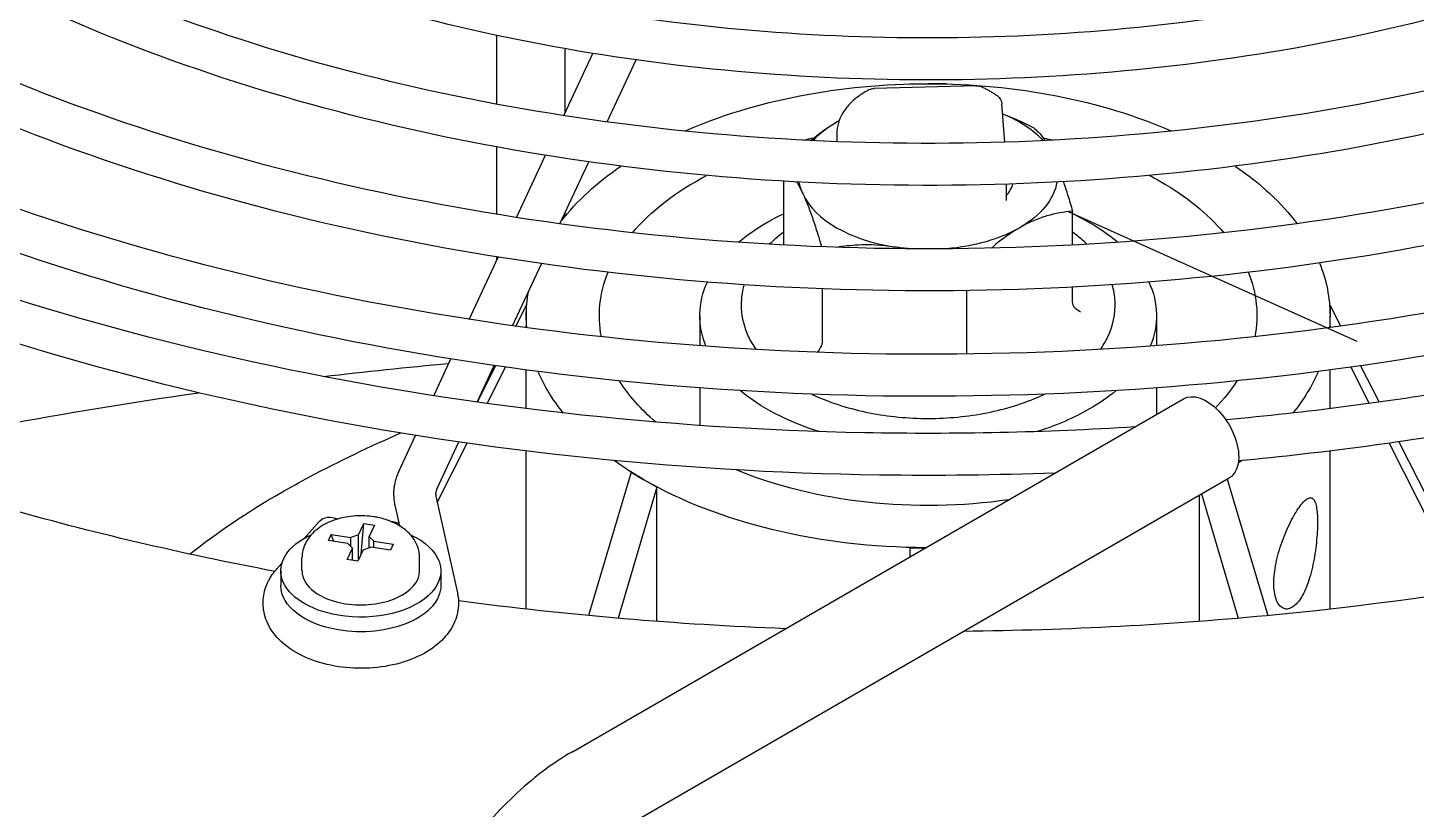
# Model space of a CAD drawing. Extents: x 0 to 216, y -5 to 280.
# Drawn here: x 178.453 to 181.086, y 181.492 to 182.974 of the extents above; entities that cross this region are included whole.
import ezdxf

# ---------------------------------------------------------------- set-up
doc = ezdxf.new("R2010")
doc.units = 0
doc.header["$LTSCALE"] = 10
doc.header["$MEASUREMENT"] = 0
doc.layers.add('CADdetails-9-EXTRAFINE', color=9, linetype='CONTINUOUS')

msp = doc.modelspace()

# ---------------------------------------------------------------- linework, layer by layer
at = {"layer": 'CADdetails-9-EXTRAFINE', "linetype": 'Continuous', "extrusion": (0.707107, 0.408248, -0.57735)}
for p, q in [((179.3428, 182.8289), (179.3428, 182.9593)), ((179.4696, 182.8073), (179.5244, 182.9253)), ((179.4716, 182.9342), (179.4716, 182.8116)), ((179.5519, 182.7953), (179.6065, 182.913)), ((180.2512, 182.8641), (180.0579, 182.859)), ((180.1258, 182.8673), (180.1258, 182.8678)), ((180.1258, 182.8678), (180.1604, 182.8678)), ((180.195, 182.8678), (180.1604, 182.8678)), ((180.195, 182.8673), (180.195, 182.8678)), ((180.306, 182.7569), (180.3002, 182.8294)), ((180.3017, 182.8109), (180.3096, 182.8077)), ((179.9872, 182.7728), (179.9872, 182.7579)), ((179.3428, 182.62), (179.3428, 182.7479)), ((179.38, 182.6141), (179.4348, 182.7321)), ((179.4622, 182.6021), (179.5168, 182.7197)), ((179.8866, 182.5618), (179.8866, 182.683)), ((180.3085, 182.6773), (180.3085, 182.6466)), ((180.4261, 182.6252), (180.9731, 182.3797)), ((180.4342, 182.5618), (180.4342, 182.6259)), ((179.4716, 182.6223), (179.4716, 182.6161)), ((179.2903, 182.4209), (179.3451, 182.5389)), ((179.3428, 182.5339), (179.3428, 182.5393)), ((179.3725, 182.4088), (179.4272, 182.5265)), ((179.96, 182.3803), (179.96, 182.4788)), ((180.2338, 182.3551), (180.2338, 182.4755)), ((180.4342, 182.4537), (180.4342, 182.4821)), ((179.3983, 182.4478), (179.3783, 182.408)), ((179.3983, 182.4478), (179.3983, 182.4278)), ((180.9225, 182.4478), (180.9426, 182.408)), ((180.9225, 182.4478), (180.9225, 182.4278)), ((179.3983, 182.4278), (179.3983, 182.4078)), ((179.7274, 182.4278), (179.7274, 182.3708)), ((180.5934, 182.4278), (180.5934, 182.3708)), ((180.9225, 182.4078), (180.9225, 182.4278)), ((179.3972, 182.4054), (179.3983, 182.4078)), ((179.3983, 182.4053), (179.3983, 182.4078)), ((180.9225, 182.4078), (180.9237, 182.4054)), ((180.9225, 182.4053), (180.9225, 182.4078)), ((179.2231, 182.276), (179.2554, 182.3458)), ((179.3053, 182.2639), (179.3375, 182.3333)), ((179.3403, 182.3329), (179.3054, 182.2639)), ((180.9805, 182.3329), (181.0154, 182.2639)), ((179.3243, 182.2613), (179.3592, 182.3302)), ((179.3983, 182.2516), (179.3983, 182.3249)), ((180.9225, 182.2516), (180.9225, 182.3249)), ((180.9617, 182.3302), (180.9965, 182.2613)), ((179.7274, 182.2909), (179.7274, 182.2197)), ((180.5934, 182.2909), (180.5934, 182.2405)), ((179.4857, 181.601), (180.6448, 182.2702)), ((179.1564, 182.1324), (179.1882, 182.2009)), ((179.2287, 182.0988), (179.2703, 182.1884)), ((179.2296, 182.0738), (179.2863, 182.1861)), ((181.0345, 182.1861), (181.1766, 181.9049)), ((181.0533, 182.1888), (181.1954, 181.9078)), ((179.3983, 181.8713), (179.3983, 182.1713)), ((180.9225, 181.8713), (180.9225, 182.1713)), ((179.5971, 182.1308), (179.5166, 181.8591)), ((179.5971, 182.1308), (179.6216, 182.1167)), ((179.5723, 181.451), (180.7314, 182.1202)), ((179.646, 182.1025), (179.5724, 181.854)), ((179.646, 182.1025), (179.6216, 182.1167)), ((179.646, 181.8481), (179.646, 182.1025)), ((180.7276, 182.118), (180.8043, 181.8591)), ((179.2269, 182.0856), (179.2678, 181.9023)), ((180.6748, 181.8481), (180.6748, 182.0875)), ((180.6786, 182.0897), (180.7484, 181.854)), ((179.1492, 182.0683), (179.1578, 182.0296)), ((178.9769, 182.0055), (179.0061, 182.0382)), ((179.0804, 182.0122), (179.0903, 182.0336)), ((179.085, 181.9757), (179.0903, 182.0336)), ((179.0903, 182.0336), (179.1104, 182.0305)), ((179.1104, 182.0305), (179.1005, 182.0091)), ((179.023, 182.0014), (179.0284, 182.013)), ((179.0601, 181.9956), (179.023, 182.0014)), ((179.0284, 182.013), (179.0654, 182.0072)), ((179.0337, 181.9997), (179.0284, 182.013)), ((179.0601, 181.9956), (179.0687, 181.987)), ((179.0804, 182.0122), (179.0654, 182.0072)), ((179.0654, 181.9903), (179.0654, 182.0072)), ((179.0804, 181.9659), (179.0804, 182.0122)), ((179.1091, 182.0005), (179.1005, 182.0091)), ((179.1005, 181.9878), (179.1005, 182.0091)), ((179.1091, 182.0005), (179.1462, 181.9948)), ((179.1091, 181.9881), (179.1091, 182.0005)), ((179.1462, 181.9948), (179.1408, 181.9832)), ((178.973, 181.9438), (178.973, 181.9687)), ((179.0588, 181.9656), (179.0687, 181.987)), ((179.0788, 181.9625), (179.0588, 181.9656)), ((179.0687, 181.9641), (179.0687, 181.987)), ((179.0888, 181.9839), (179.0788, 181.9625)), ((179.0888, 181.9839), (179.1037, 181.9889)), ((179.1408, 181.9832), (179.1037, 181.9889)), ((179.1961, 181.9438), (179.1961, 181.9687)), ((180.1258, 181.9878), (180.1258, 181.9706)), ((180.1258, 181.9878), (180.1557, 181.9878)), ((178.9256, 181.948), (178.9351, 181.9586)), ((178.9329, 181.9438), (178.9329, 181.916)), ((179.2363, 181.9438), (179.2363, 181.916))]:
    msp.add_line(p, q, dxfattribs=at)
at = {"layer": 'CADdetails-9-EXTRAFINE', "linetype": 'Continuous', "extrusion": (4.00617e-17, 4.16334e-17, -1)}
msp.add_arc((-180.2517, 182.8433), 0.0208, 88.4946, 113.3558, dxfattribs=at)
at = {"layer": 'CADdetails-9-EXTRAFINE', "linetype": 'Continuous', "extrusion": (3.26246e-17, 1.65537e-16, -1)}
msp.add_arc((-180.0584, 182.8382), 0.0208, 62.5268, 88.4946, dxfattribs=at)
at = {"layer": 'CADdetails-9-EXTRAFINE', "linetype": 'Continuous', "extrusion": (8.81358e-17, 6.93889e-17, -1)}
msp.add_arc((-180.2795, 182.8277), 0.0208, 125.8767, 175.492, dxfattribs=at)
at = {"layer": 'CADdetails-9-EXTRAFINE', "linetype": 'Continuous', "extrusion": (1.11022e-16, 2.77556e-16, -1)}
for centre, major_axis, start_param, end_param in [((180.1604, 183.8704), (-5.0876, 0), -1.349434, 0.780399), ((180.1604, 182.4278), (-0.7621, 0), -0.785398, -0.674241)]:
    msp.add_ellipse(centre, major_axis=major_axis, ratio=0.57735, start_param=start_param, end_param=end_param, dxfattribs=at)
at = {"layer": 'CADdetails-9-EXTRAFINE', "linetype": 'Continuous', "extrusion": (2.22045e-16, 4.16334e-16, -1)}
msp.add_ellipse((180.1604, 183.8433), major_axis=(-5.0876, 0), ratio=0.57735, start_param=-1.346237, end_param=0, dxfattribs=at)
at = {"layer": 'CADdetails-9-EXTRAFINE', "linetype": 'Continuous', "extrusion": (1.11022e-16, 3.33067e-16, -1)}
msp.add_ellipse((180.1604, 182.4278), major_axis=(0.7621, 0), ratio=0.57735, start_param=-2.22137, end_param=-1.570796, dxfattribs=at)
at = {"layer": 'CADdetails-9-EXTRAFINE', "linetype": 'Continuous', "extrusion": (1.11022e-16, 3.05311e-16, -1)}
for centre, major_axis, start_param, end_param in [((180.1604, 182.4278), (0.7621, 0), -1.570796, -0.920222), ((180.1604, 182.695), (-0.2455, 0), -0.261799, -0.096872), ((180.1604, 182.4278), (-0.433, 0), -2.356194, -2.06782)]:
    msp.add_ellipse(centre, major_axis=major_axis, ratio=0.57735, start_param=start_param, end_param=end_param, dxfattribs=at)
at = {"layer": 'CADdetails-9-EXTRAFINE', "linetype": 'Continuous', "extrusion": (5.55112e-17, 8.32667e-17, -1)}
for centre, major_axis, start_param, end_param in [((180.1604, 182.695), (0.2455, 0), -0.957491, -0.474591), ((180.1604, 182.4278), (0.433, 0), -2.550613, -2.356194)]:
    msp.add_ellipse(centre, major_axis=major_axis, ratio=0.57735, start_param=start_param, end_param=end_param, dxfattribs=at)
at = {"layer": 'CADdetails-9-EXTRAFINE', "linetype": 'Continuous', "extrusion": (1.11022e-16, 1.11022e-16, -1)}
for centre, major_axis, start_param, end_param in [((180.1604, 182.695), (0.2455, 0), -2.667002, -2.356194), ((180.1604, 182.4278), (-0.7621, 0), 0, 0.10335), ((180.1604, 182.4278), (0.7621, 0), 0, 0.051496)]:
    msp.add_ellipse(centre, major_axis=major_axis, ratio=0.57735, start_param=start_param, end_param=end_param, dxfattribs=at)
at = {"layer": 'CADdetails-9-EXTRAFINE', "linetype": 'Continuous', "extrusion": (2.22045e-16, 1.94289e-16, -1)}
msp.add_ellipse((180.1604, 182.695), major_axis=(0.2455, 0), ratio=0.57735, start_param=-2.356194, end_param=-2.328532, dxfattribs=at)
at = {"layer": 'CADdetails-9-EXTRAFINE', "linetype": 'Continuous', "extrusion": (9.70669e-32, 1.94289e-16, -1)}
msp.add_ellipse((180.1604, 182.4278), major_axis=(0.6235, 0), ratio=0.57735, start_param=-1.96091, end_param=-1.925087, dxfattribs=at)
at = {"layer": 'CADdetails-9-EXTRAFINE', "linetype": 'Continuous', "extrusion": (1.20178e-31, 3.60822e-16, -1)}
msp.add_ellipse((180.1604, 182.4278), major_axis=(0.6235, 0), ratio=0.57735, start_param=-1.213331, end_param=-1.180683, dxfattribs=at)
at = {"layer": 'CADdetails-9-EXTRAFINE', "linetype": 'Continuous', "extrusion": (5.55112e-17, -2.77556e-17, -1)}
msp.add_ellipse((180.1604, 182.4278), major_axis=(0.7621, 0), ratio=0.57735, start_param=-2.721344, end_param=-2.440688, dxfattribs=at)
at = {"layer": 'CADdetails-9-EXTRAFINE', "linetype": 'Continuous', "extrusion": (1.66533e-16, 1.66533e-16, -1)}
msp.add_ellipse((180.1604, 182.4278), major_axis=(0.7621, 0), ratio=0.57735, start_param=-0.700905, end_param=-0.407729, dxfattribs=at)
at = {"layer": 'CADdetails-9-EXTRAFINE', "linetype": 'Continuous', "extrusion": (-5.55112e-17, 2.22045e-16, -1)}
for centre, major_axis, start_param, end_param in [((180.1604, 182.4278), (0.6235, 0), -2.6894, -2.309816), ((180.1604, 181.3833), (1.7361, 0), -2.356194, -2.312576)]:
    msp.add_ellipse(centre, major_axis=major_axis, ratio=0.57735, start_param=start_param, end_param=end_param, dxfattribs=at)
at = {"layer": 'CADdetails-9-EXTRAFINE', "linetype": 'Continuous'}
for centre, major_axis, start_param, end_param in [((180.1604, 182.695), (0.1636, 0), -0.440257, -0.184391), ((180.1604, 182.695), (-0.2455, 0), 0.261799, 1.308997), ((179.0846, 181.9438), (-0.1115, 0), 0, 1.308997), ((179.0846, 181.9438), (0.1115, 0), -1.832596, 0)]:
    msp.add_ellipse(centre, major_axis=major_axis, ratio=0.57735, start_param=start_param, end_param=end_param, dxfattribs=at)
at = {"layer": 'CADdetails-9-EXTRAFINE', "linetype": 'Continuous', "extrusion": (5.55112e-17, 4.16334e-16, -1)}
for centre, major_axis, start_param, end_param in [((180.1604, 182.695), (0.2455, 0), 0.096872, 0.785398), ((180.1604, 183.8704), (-5.0876, 0), -2.356194, -1.387018)]:
    msp.add_ellipse(centre, major_axis=major_axis, ratio=0.57735, start_param=start_param, end_param=end_param, dxfattribs=at)
at = {"layer": 'CADdetails-9-EXTRAFINE', "linetype": 'Continuous', "extrusion": (1.66533e-16, 2.22045e-16, -1)}
msp.add_ellipse((180.1604, 182.4278), major_axis=(0.6235, 0), ratio=0.57735, start_param=-0.831777, end_param=-0.785398, dxfattribs=at)
at = {"layer": 'CADdetails-9-EXTRAFINE', "linetype": 'Continuous', "extrusion": (1.11022e-16, 1.66533e-16, -1)}
for centre, major_axis, start_param, end_param in [((180.1604, 182.4278), (0.6235, 0), -0.785398, -0.452192), ((180.1604, 182.695), (-0.2455, 0), -2.356194, -1.713324)]:
    msp.add_ellipse(centre, major_axis=major_axis, ratio=0.57735, start_param=start_param, end_param=end_param, dxfattribs=at)
at = {"layer": 'CADdetails-9-EXTRAFINE', "linetype": 'Continuous', "extrusion": (1.66533e-16, 1.94289e-16, -1)}
msp.add_ellipse((180.1604, 182.4278), major_axis=(0.433, 0), ratio=0.57735, start_param=-2.356194, end_param=-2.25535, dxfattribs=at)
at = {"layer": 'CADdetails-9-EXTRAFINE', "linetype": 'Continuous', "extrusion": (5.55112e-17, 1.94289e-16, -1)}
for centre, major_axis, start_param, end_param in [((180.1604, 182.4278), (0.433, 0), -0.886243, -0.590979), ((180.1604, 179.0542), (5.7588, 0), -1.881564, -1.813386)]:
    msp.add_ellipse(centre, major_axis=major_axis, ratio=0.57735, start_param=start_param, end_param=end_param, dxfattribs=at)
at = {"layer": 'CADdetails-9-EXTRAFINE', "linetype": 'Continuous', "extrusion": (1.66533e-16, 3.60822e-16, -1)}
msp.add_ellipse((180.1604, 182.695), major_axis=(-0.2455, 0), ratio=0.57735, start_param=-1.428269, end_param=-1.308997, dxfattribs=at)
at = {"layer": 'CADdetails-9-EXTRAFINE', "linetype": 'Continuous', "extrusion": (1.66533e-16, 8.32667e-17, -1)}
msp.add_ellipse((180.1604, 182.4278), major_axis=(0.7621, 0), ratio=0.57735, start_param=-0.229313, end_param=0, dxfattribs=at)
at = {"layer": 'CADdetails-9-EXTRAFINE', "linetype": 'Continuous', "extrusion": (2.22045e-16, 3.88578e-16, -1)}
msp.add_ellipse((180.1604, 182.4278), major_axis=(-0.6235, 0), ratio=0.57735, start_param=-0.110842, end_param=0.230773, dxfattribs=at)
at = {"layer": 'CADdetails-9-EXTRAFINE', "linetype": 'Continuous', "extrusion": (-3.92705e-29, 1.66533e-16, -1)}
msp.add_ellipse((180.1604, 182.4278), major_axis=(-0.433, 0), ratio=0.57735, start_param=-0.233416, end_param=0.258108, dxfattribs=at)
at = {"layer": 'CADdetails-9-EXTRAFINE', "linetype": 'Continuous', "extrusion": (5.55112e-17, 3.05311e-16, -1)}
for major_axis, start_param, end_param in [((0.433, 0), -0.258108, 0.233416), ((0.6235, 0), 0.350147, 0.507092)]:
    msp.add_ellipse((180.1604, 182.4278), major_axis=major_axis, ratio=0.57735, start_param=start_param, end_param=end_param, dxfattribs=at)
at = {"layer": 'CADdetails-9-EXTRAFINE', "linetype": 'Continuous', "extrusion": (7.46583e-29, 2.22045e-16, -1)}
msp.add_ellipse((180.1604, 182.4278), major_axis=(0.6235, 0), ratio=0.57735, start_param=-0.230773, end_param=0.110842, dxfattribs=at)
at = {"layer": 'CADdetails-9-EXTRAFINE', "linetype": 'Continuous', "extrusion": (5.55112e-17, 1.11022e-16, -1)}
msp.add_ellipse((180.1604, 182.4278), major_axis=(-0.7621, 0), ratio=0.57735, start_param=-0.051496, end_param=0, dxfattribs=at)
at = {"layer": 'CADdetails-9-EXTRAFINE', "linetype": 'Continuous', "extrusion": (2.22045e-16, 1.66533e-16, -1)}
msp.add_ellipse((180.1604, 179.0542), major_axis=(5.7588, 0), ratio=0.57735, start_param=-1.771255, end_param=-1.72928, dxfattribs=at)
at = {"layer": 'CADdetails-9-EXTRAFINE', "linetype": 'Continuous', "extrusion": (1.66533e-16, 1.38778e-16, -1)}
msp.add_ellipse((180.1604, 182.4278), major_axis=(-0.7621, 0), ratio=0.57735, start_param=-0.432882, end_param=-0.24288, dxfattribs=at)
at = {"layer": 'CADdetails-9-EXTRAFINE', "linetype": 'Continuous', "extrusion": (1.11022e-16, 3.60822e-16, -1)}
for centre, major_axis, start_param, end_param in [((180.1604, 182.4278), (0.7621, 0), 0.24288, 0.432882), ((179.0846, 181.916), (-0.1517, 0), -1.284579, 0)]:
    msp.add_ellipse(centre, major_axis=major_axis, ratio=0.57735, start_param=start_param, end_param=end_param, dxfattribs=at)
at = {"layer": 'CADdetails-9-EXTRAFINE', "linetype": 'Continuous', "extrusion": (-1.11022e-16, 2.22045e-16, -1)}
msp.add_ellipse((180.1604, 182.4278), major_axis=(-0.6235, 0), ratio=0.57735, start_param=-0.594881, end_param=-0.350147, dxfattribs=at)
at = {"layer": 'CADdetails-9-EXTRAFINE', "linetype": 'Continuous', "extrusion": (5.55112e-17, 2.77556e-16, -1)}
msp.add_ellipse((180.1604, 182.4278), major_axis=(-0.433, 0), ratio=0.57735, start_param=-1.073772, end_param=-0.604187, dxfattribs=at)
at = {"layer": 'CADdetails-9-EXTRAFINE', "linetype": 'Continuous', "extrusion": (5.55112e-17, 2.22045e-16, -1)}
msp.add_ellipse((180.1604, 182.4278), major_axis=(-0.433, 0), ratio=0.57735, start_param=-2.537406, end_param=-2.356194, dxfattribs=at)
at = {"layer": 'CADdetails-9-EXTRAFINE', "linetype": 'Continuous', "extrusion": (4.33946e-17, 1.46883e-16, -1)}
msp.add_ellipse((180.6881, 182.1952), major_axis=(-0.0433, 0.075), ratio=0.57735, start_param=0, end_param=2.356194, dxfattribs=at)
at = {"layer": 'CADdetails-9-EXTRAFINE', "linetype": 'Continuous', "extrusion": (-8.01234e-17, 2.77556e-17, -1)}
msp.add_ellipse((180.6881, 182.1952), major_axis=(0.0433, -0.075), ratio=0.57735, start_param=-0.785398, end_param=0, dxfattribs=at)
at = {"layer": 'CADdetails-9-EXTRAFINE', "linetype": 'Continuous', "extrusion": (-5.55112e-17, 2.498e-16, -1)}
msp.add_ellipse((180.1604, 182.4278), major_axis=(-0.7621, 0), ratio=0.57735, start_param=-2.467351, end_param=-2.45198, dxfattribs=at)
at = {"layer": 'CADdetails-9-EXTRAFINE', "linetype": 'Continuous', "extrusion": (1.11022e-16, 4.16334e-16, -1)}
msp.add_ellipse((180.1604, 182.4278), major_axis=(-0.6235, 0), ratio=0.57735, start_param=-1.81844, end_param=-0.947802, dxfattribs=at)
at = {"layer": 'CADdetails-9-EXTRAFINE', "linetype": 'Continuous', "extrusion": (5.55112e-17, 5.55112e-17, -1)}
msp.add_ellipse((180.1604, 182.4278), major_axis=(-0.7621, 0), ratio=0.57735, start_param=-1.56459, end_param=-0.785398, dxfattribs=at)
at = {"layer": 'CADdetails-9-EXTRAFINE', "linetype": 'Continuous', "extrusion": (1.11022e-16, 1.94289e-16, -1)}
msp.add_ellipse((180.1604, 181.3833), major_axis=(1.7361, 0), ratio=0.57735, start_param=-2.509265, end_param=-2.356194, dxfattribs=at)
at = {"layer": 'CADdetails-9-EXTRAFINE', "linetype": 'Continuous', "extrusion": (2.0698e-17, -1.84923e-17, -1)}
msp.add_ellipse((179.0358, 182.0116), major_axis=(-0.0297, 0.0265), ratio=0.725646, start_param=0, end_param=1.140637, dxfattribs=at)
at = {"layer": 'CADdetails-9-EXTRAFINE', "linetype": 'Continuous', "extrusion": (1.11022e-16, 2.498e-16, -1)}
msp.add_ellipse((179.0846, 181.9438), major_axis=(-0.1517, 0), ratio=0.57735, start_param=-1.284579, end_param=0.90145, dxfattribs=at)
at = {"layer": 'CADdetails-9-EXTRAFINE', "linetype": 'Continuous', "extrusion": (2.22045e-16, 3.60822e-16, -1)}
msp.add_ellipse((179.0846, 181.9438), major_axis=(0.1517, 0), ratio=0.57735, start_param=-0.90145, end_param=1.857014, dxfattribs=at)
at = {"layer": 'CADdetails-9-EXTRAFINE', "linetype": 'Continuous', "extrusion": (5.55112e-17, 3.33067e-16, -1)}
msp.add_ellipse((179.0846, 181.916), major_axis=(0.1517, 0), ratio=0.57735, start_param=0, end_param=1.857014, dxfattribs=at)
at = {"layer": 'CADdetails-9-EXTRAFINE', "linetype": 'Continuous', "extrusion": (1.73642e-29, 2.77556e-16, -1)}
msp.add_ellipse((180.1604, 183.8433), major_axis=(-5.0876, 0), ratio=0.57735, start_param=-2.356194, end_param=-1.384068, dxfattribs=at)
at = {"layer": 'CADdetails-9-EXTRAFINE', "linetype": 'Continuous'}
for points, knots in [([(183.5776, 184.2647), (183.5776, 184.0542), (183.5199, 183.844), (183.2956, 183.4434), (183.1273, 183.2534), (182.6961, 182.9123), (182.432, 182.7617), (181.8359, 182.5168), (181.5039, 182.4224), (180.806, 182.2992), (180.4402, 182.2703), (179.7116, 182.2808), (179.3489, 182.3201), (178.6627, 182.4631), (178.3394, 182.5667), (177.9472, 182.7454), (177.847, 182.7967), (177.7524, 182.8514)], [5.497787, 5.497787, 5.497787, 5.497787, 5.810539, 5.810539, 6.128316, 6.128316, 6.449975, 6.449975, 6.771881, 6.771881, 7.093453, 7.093453, 7.414902, 7.414902, 7.736517, 7.736517, 7.853982, 7.853982, 7.853982, 7.853982]), ([(183.4979, 184.2647), (183.4979, 184.0591), (183.4392, 183.8534), (183.2099, 183.4642), (183.0413, 183.2808), (182.6122, 182.9547), (182.3529, 182.8117), (181.7687, 182.5795), (181.4438, 182.4903), (180.7612, 182.3749), (180.4035, 182.3488), (179.6917, 182.3626), (179.3378, 182.4026), (178.6699, 182.5443), (178.3562, 182.646), (177.9781, 182.8191), (177.8825, 182.8683), (177.7922, 182.9204)], [5.497787, 5.497787, 5.497787, 5.497787, 5.825659, 5.825659, 6.147505, 6.147505, 6.46569, 6.46569, 6.783774, 6.783774, 7.102199, 7.102199, 7.42074, 7.42074, 7.739105, 7.739105, 7.853982, 7.853982, 7.853982, 7.853982]), ([(183.2312, 184.2647), (183.2312, 184.0756), (183.1795, 183.8866), (182.9784, 183.5266), (182.8274, 183.3557), (182.4403, 183.0488), (182.2031, 182.9133), (181.6675, 182.6928), (181.3692, 182.6079), (180.7421, 182.4969), (180.4134, 182.4709), (179.7587, 182.4801), (179.4327, 182.5153), (178.8159, 182.6437), (178.5253, 182.7368), (178.1726, 182.8974), (178.0825, 182.9436), (177.9973, 182.9928)], [5.497787, 5.497787, 5.497787, 5.497787, 5.809747, 5.809747, 6.12725, 6.12725, 6.449088, 6.449088, 6.771211, 6.771211, 7.092963, 7.092963, 7.414576, 7.414576, 7.736375, 7.736375, 7.853982, 7.853982, 7.853982, 7.853982]), ([(183.1515, 184.2647), (183.1515, 184.0805), (183.0988, 183.896), (182.8927, 183.5474), (182.7414, 183.3831), (182.3564, 183.0912), (182.124, 182.9633), (181.6003, 182.7556), (181.3091, 182.6758), (180.6973, 182.5726), (180.3767, 182.5493), (179.7388, 182.5619), (179.4216, 182.5978), (178.8232, 182.7249), (178.5421, 182.816), (178.2035, 182.9711), (178.118, 183.0152), (178.0371, 183.0618)], [5.497787, 5.497787, 5.497787, 5.497787, 5.826602, 5.826602, 6.148631, 6.148631, 6.466599, 6.466599, 6.784463, 6.784463, 7.102709, 7.102709, 7.421082, 7.421082, 7.739259, 7.739259, 7.853982, 7.853982, 7.853982, 7.853982]), ([(182.8848, 184.2647), (182.8848, 184.0969), (182.8391, 183.9293), (182.6612, 183.6097), (182.5275, 183.458), (182.1846, 183.1854), (181.9742, 183.065), (181.4991, 182.8689), (181.2345, 182.7934), (180.6781, 182.6946), (180.3866, 182.6714), (179.8057, 182.6794), (179.5165, 182.7105), (178.9692, 182.8243), (178.7112, 182.9069), (178.398, 183.0495), (178.3179, 183.0905), (178.2422, 183.1342)], [5.497787, 5.497787, 5.497787, 5.497787, 5.808762, 5.808762, 6.125913, 6.125913, 6.447974, 6.447974, 6.770369, 6.770369, 7.092347, 7.092347, 7.414168, 7.414168, 7.736197, 7.736197, 7.853982, 7.853982, 7.853982, 7.853982]), ([(182.8051, 184.2647), (182.8051, 184.1018), (182.7583, 183.9387), (182.5755, 183.6305), (182.4415, 183.4854), (182.1006, 183.2278), (181.895, 183.1149), (181.4319, 182.9316), (181.1744, 182.8613), (180.6334, 182.7703), (180.3499, 182.7499), (179.7858, 182.7612), (179.5054, 182.793), (178.9764, 182.9055), (178.728, 182.9861), (178.4289, 183.1232), (178.3534, 183.1621), (178.2821, 183.2032)], [5.497787, 5.497787, 5.497787, 5.497787, 5.827801, 5.827801, 6.150052, 6.150052, 6.467745, 6.467745, 6.785333, 6.785333, 7.103352, 7.103352, 7.421514, 7.421514, 7.739454, 7.739454, 7.853982, 7.853982, 7.853982, 7.853982]), ([(182.5384, 184.2647), (182.5384, 184.1182), (182.4986, 183.9719), (182.3439, 183.6929), (182.2276, 183.5603), (181.9288, 183.3219), (181.7452, 183.2166), (181.3307, 183.045), (181.0998, 182.9788), (180.6142, 182.8923), (180.3598, 182.8719), (179.8528, 182.8787), (179.6003, 182.9058), (179.1224, 183.0049), (178.8971, 183.077), (178.6234, 183.2015), (178.5534, 183.2374), (178.4872, 183.2757)], [5.497787, 5.497787, 5.497787, 5.497787, 5.807501, 5.807501, 6.124188, 6.124188, 6.446532, 6.446532, 6.769281, 6.769281, 7.09155, 7.09155, 7.413639, 7.413639, 7.735967, 7.735967, 7.853982, 7.853982, 7.853982, 7.853982]), ([(182.4587, 184.2647), (182.4587, 184.1231), (182.4179, 183.9813), (182.2583, 183.7137), (182.1415, 183.5878), (181.8448, 183.3643), (181.6661, 183.2665), (181.2635, 183.1077), (181.0397, 183.0467), (180.5695, 182.968), (180.323, 182.9504), (179.8328, 182.9605), (179.5891, 182.9882), (179.1296, 183.0861), (178.9139, 183.1562), (178.6543, 183.2752), (178.5888, 183.3089), (178.527, 183.3446)], [5.497787, 5.497787, 5.497787, 5.497787, 5.829378, 5.829378, 6.151902, 6.151902, 6.469233, 6.469233, 6.786463, 6.786463, 7.104188, 7.104188, 7.422077, 7.422077, 7.739709, 7.739709, 7.853982, 7.853982, 7.853982, 7.853982]), ([(183.7577, 184.2647), (183.7577, 184.0431), (183.6945, 183.8214), (183.4478, 183.4019), (183.2663, 183.204), (182.804, 182.8523), (182.5246, 182.698), (181.895, 182.4475), (181.5449, 182.3512), (181.0289, 182.2638), (180.8777, 182.2442), (180.725, 182.2303)], [5.497787, 5.497787, 5.497787, 5.497787, 5.825075, 5.825075, 6.146803, 6.146803, 6.465122, 6.465122, 6.783343, 6.783343, 6.91171, 6.91171, 6.91171, 6.91171]), ([(183.8374, 184.2647), (183.8374, 184.0382), (183.7753, 183.812), (183.5335, 183.381), (183.3523, 183.1766), (182.888, 182.8099), (182.6037, 182.648), (181.9622, 182.3847), (181.6049, 182.2833), (181.0719, 182.1893), (180.9113, 182.1677), (180.749, 182.1525)], [5.497787, 5.497787, 5.497787, 5.497787, 5.811037, 5.811037, 6.128984, 6.128984, 6.450531, 6.450531, 6.772301, 6.772301, 6.907092, 6.907092, 6.907092, 6.907092]), ([(178.9213, 181.943), (178.7442, 181.9765), (178.5715, 182.0171), (178.0383, 182.1687), (177.7023, 182.3055), (177.1282, 182.6256), (176.89, 182.8084), (176.5503, 183.1725), (176.4365, 183.3509), (176.3675, 183.5286)], [1.101995, 1.101995, 1.101995, 1.101995, 1.242868, 1.242868, 1.553367, 1.553367, 1.862044, 1.862044, 2.135856, 2.135856, 2.135856, 2.135856]), ([(180.2917, 182.8446), (180.2898, 182.8459), (180.2879, 182.8473), (180.2839, 182.8499), (180.2819, 182.8511), (180.2777, 182.8536), (180.2756, 182.8548), (180.2712, 182.8571), (180.269, 182.8582), (180.2645, 182.8603), (180.2623, 182.8614), (180.2599, 182.8624)], [1.4590787, 1.4590787, 1.4590787, 1.4590787, 1.5100655, 1.5100655, 1.5610522, 1.5610522, 1.612039, 1.612039, 1.6630258, 1.6630258, 1.7140126, 1.7140126, 1.7140126, 1.7140126]), ([(180.0488, 182.8567), (180.0417, 182.8529), (180.0349, 182.8488), (180.0225, 182.8398), (180.0168, 182.8349), (180.0067, 182.8243), (180.0023, 182.8186), (179.995, 182.8064), (179.9921, 182.8), (179.9882, 182.7867), (179.9872, 182.7798), (179.9872, 182.7728)], [3.0893519, 3.0893519, 3.0893519, 3.0893519, 3.2568797, 3.2568797, 3.4244075, 3.4244075, 3.5919352, 3.5919352, 3.759463, 3.759463, 3.9269908, 3.9269908, 3.9269908, 3.9269908]), ([(180.5526, 182.217), (180.3825, 182.2062), (180.2111, 182.2025), (179.6564, 182.2132), (179.2749, 182.2562), (178.555, 182.4088), (178.2167, 182.5184), (177.809, 182.705), (177.7059, 182.7581), (177.6085, 182.8143)], [6.9598603, 6.9598603, 6.9598603, 6.9598603, 7.1018809, 7.1018809, 7.4205262, 7.4205262, 7.7390091, 7.7390091, 7.8539816, 7.8539816, 7.8539816, 7.8539816]), ([(179.9376, 182.76), (179.9453, 182.7665), (179.953, 182.7726), (179.9694, 182.7845), (179.9781, 182.7902), (179.9868, 182.7952)], [0.002778084, 0.002778084, 0.002778084, 0.002778084, 0.003999996, 0.003999996, 0.005333246, 0.005333246, 0.005333246, 0.005333246]), ([(180.3608, 182.784), (180.3637, 182.7817), (180.3667, 182.779), (180.3727, 182.7726), (180.3757, 182.7689), (180.3799, 182.7632), (180.381, 182.7616), (180.3821, 182.76)], [0.007274027, 0.007274027, 0.007274027, 0.007274027, 0.008608953, 0.008608953, 0.009943878, 0.009943878, 0.010418404, 0.010418404, 0.010418404, 0.010418404]), ([(180.4012, 182.1295), (180.2904, 182.1253), (180.1793, 182.124), (179.6763, 182.1313), (179.2861, 182.1737), (178.5478, 182.3276), (178.1999, 182.4392), (177.7781, 182.6313), (177.6705, 182.6866), (177.5687, 182.7454)], [7.0027601, 7.0027601, 7.0027601, 7.0027601, 7.0937605, 7.0937605, 7.4151061, 7.4151061, 7.7366066, 7.7366066, 7.8539816, 7.8539816, 7.8539816, 7.8539816]), ([(180.4169, 182.682), (180.4198, 182.6736), (180.4226, 182.6649), (180.4284, 182.6462), (180.4313, 182.6361), (180.4342, 182.6259)], [0.01537001, 0.01537001, 0.01537001, 0.01537001, 0.016605526, 0.016605526, 0.017936125, 0.017936125, 0.017936125, 0.017936125]), ([(179.9233, 182.6583), (179.9249, 182.6549), (179.9265, 182.6513), (179.9297, 182.6438), (179.9312, 182.64), (179.9359, 182.628), (179.939, 182.6195), (179.9451, 182.6016), (179.9481, 182.5922), (179.9535, 182.5747), (179.9559, 182.5667), (179.9583, 182.5585)], [0.012613729, 0.012613729, 0.012613729, 0.012613729, 0.013279028, 0.013279028, 0.013944328, 0.013944328, 0.015274927, 0.015274927, 0.016605526, 0.016605526, 0.017675163, 0.017675163, 0.017675163, 0.017675163]), ([(180.4342, 182.6259), (180.4182, 182.6247), (180.402, 182.622), (180.377, 182.6146), (180.3686, 182.6116), (180.3515, 182.6042), (180.3428, 182.5999), (180.334, 182.5948)], [0.000000248, 0.000000248, 0.000000248, 0.000000248, 0.002666747, 0.002666747, 0.003999996, 0.003999996, 0.005333246, 0.005333246, 0.005333246, 0.005333246]), ([(179.8866, 182.5864), (179.8817, 182.5827), (179.8769, 182.579), (179.8678, 182.5713), (179.8635, 182.5674), (179.8593, 182.5633)], [3.2605645, 3.2605645, 3.2605645, 3.2605645, 3.3270646, 3.3270646, 3.3928655, 3.3928655, 3.3928655, 3.3928655]), ([(180.334, 182.5948), (180.3165, 182.5847), (180.2995, 182.5722), (180.2821, 182.5573), (180.2813, 182.5567), (180.2806, 182.556)], [0.005333246, 0.005333246, 0.005333246, 0.005333246, 0.007986068, 0.007986068, 0.008103893, 0.008103893, 0.008103893, 0.008103893]), ([(180.4615, 182.5633), (180.4598, 182.565), (180.458, 182.5667), (180.4494, 182.5746), (180.442, 182.5806), (180.4342, 182.5864)], [1.3195234, 1.3195234, 1.3195234, 1.3195234, 1.3467239, 1.3467239, 1.4518245, 1.4518245, 1.4518245, 1.4518245]), ([(180.0969, 182.5581), (180.073, 182.5618), (180.0498, 182.5628), (180.0136, 182.5609), (180.0003, 182.5595), (179.9872, 182.5575)], [0.005333246, 0.005333246, 0.005333246, 0.005333246, 0.007986068, 0.007986068, 0.009548903, 0.009548903, 0.009548903, 0.009548903]), ([(179.8112, 182.4865), (179.807, 182.4719), (179.8053, 182.4567), (179.8069, 182.4235), (179.8115, 182.4056), (179.8194, 182.3886)], [3.762775, 3.762775, 3.762775, 3.762775, 3.955929, 3.955929, 4.1887902, 4.1887902, 4.1887902, 4.1887902]), ([(182.9083, 182.4671), (182.6379, 182.3161), (182.3249, 182.186), (181.6209, 181.976), (181.2263, 181.9), (180.6244, 181.8416), (180.426, 181.8311), (180.2273, 181.8292)], [0.0167468, 0.0167468, 0.0167468, 0.0167468, 0.3086519, 0.3086519, 0.6190226, 0.6190226, 0.7686224, 0.7686224, 0.7686224, 0.7686224]), ([(180.4872, 182.3638), (180.4922, 182.3711), (180.4967, 182.3787), (180.5109, 182.4082), (180.516, 182.4318), (180.5143, 182.4658), (180.5125, 182.4763), (180.5096, 182.4865)], [6.6900682, 6.6900682, 6.6900682, 6.6900682, 6.7968809, 6.7968809, 7.0975217, 7.0975217, 7.2327993, 7.2327993, 7.2327993, 7.2327993]), ([(180.4496, 182.4346), (180.4455, 182.4365), (180.4416, 182.4393), (180.436, 182.446), (180.4342, 182.4499), (180.4342, 182.4537)], [-0.000005637, -0.000005637, -0.000005637, -0.000005637, 0.000498924, 0.000498924, 0.001003484, 0.001003484, 0.001003484, 0.001003484]), ([(179.96, 182.3803), (179.96, 182.3765), (179.9587, 182.3721), (179.9548, 182.3645), (179.9525, 182.3612), (179.95, 182.3584)], [0, 0, 0, 0, 0.0005027859, 0.0005027859, 0.0009328589, 0.0009328589, 0.0009328589, 0.0009328589]), ([(179.9397, 182.2791), (179.9404, 182.2788), (179.9411, 182.2784), (179.9721, 182.2639), (180.0061, 182.2528), (180.0778, 182.2376), (180.1155, 182.2335), (180.1911, 182.2326), (180.2289, 182.2358), (180.3013, 182.2491), (180.3357, 182.2593), (180.3716, 182.2747), (180.3764, 182.2769), (180.3811, 182.2791)], [4.806922, 4.806922, 4.806922, 4.806922, 4.814812, 4.814812, 5.146976, 5.146976, 5.477286, 5.477286, 5.80655, 5.80655, 6.136633, 6.136633, 6.188652, 6.188652, 6.188652, 6.188652]), ([(179.1564, 182.1324), (179.1552, 182.1297), (179.1541, 182.127), (179.152, 182.1215), (179.1511, 182.1187), (179.1496, 182.1131), (179.1489, 182.1102), (179.1479, 182.1044), (179.1475, 182.1015), (179.1469, 182.0956), (179.1468, 182.0927), (179.1468, 182.0897)], [3.6651914, 3.6651914, 3.6651914, 3.6651914, 3.7175513, 3.7175513, 3.7699112, 3.7699112, 3.8222711, 3.8222711, 3.8746309, 3.8746309, 3.9269908, 3.9269908, 3.9269908, 3.9269908]), ([(179.2287, 182.0988), (179.2283, 182.0981), (179.2281, 182.0974), (179.2276, 182.0961), (179.2274, 182.0954), (179.227, 182.0942), (179.2269, 182.0936), (179.2267, 182.0925), (179.2266, 182.0919), (179.2265, 182.0908), (179.2265, 182.0903), (179.2265, 182.0897)], [3.6651914, 3.6651914, 3.6651914, 3.6651914, 3.7175513, 3.7175513, 3.7699112, 3.7699112, 3.8222711, 3.8222711, 3.8746309, 3.8746309, 3.9269908, 3.9269908, 3.9269908, 3.9269908]), ([(179.1468, 182.0897), (179.1468, 182.0883), (179.1468, 182.0868), (179.147, 182.084), (179.1471, 182.0825), (179.1473, 182.0797), (179.1475, 182.0782), (179.1479, 182.0754), (179.1481, 182.074), (179.1486, 182.0711), (179.1489, 182.0697), (179.1492, 182.0683)], [3.9269908, 3.9269908, 3.9269908, 3.9269908, 3.9525614, 3.9525614, 3.9781319, 3.9781319, 4.0037024, 4.0037024, 4.0292729, 4.0292729, 4.0548435, 4.0548435, 4.0548435, 4.0548435]), ([(179.2265, 182.0897), (179.2265, 182.0895), (179.2265, 182.0892), (179.2265, 182.0887), (179.2265, 182.0884), (179.2266, 182.0879), (179.2266, 182.0876), (179.2267, 182.087), (179.2267, 182.0868), (179.2268, 182.0862), (179.2269, 182.0859), (179.2269, 182.0856)], [3.9269908, 3.9269908, 3.9269908, 3.9269908, 3.9525614, 3.9525614, 3.9781319, 3.9781319, 4.0037024, 4.0037024, 4.0292729, 4.0292729, 4.0548435, 4.0548435, 4.0548435, 4.0548435]), ([(180.8159, 181.9206), (180.8159, 181.9263), (180.8163, 181.9324), (180.8177, 181.9452), (180.8187, 181.9518), (180.8215, 181.9652), (180.8232, 181.972), (180.827, 181.9857), (180.8292, 181.9924), (180.834, 182.0057), (180.8366, 182.0122), (180.8419, 182.0247), (180.8447, 182.0307), (180.8504, 182.0419), (180.8533, 182.0472), (180.8589, 182.0568), (180.8617, 182.0611), (180.8672, 182.0688), (180.8698, 182.072), (180.8747, 182.0772), (180.8771, 182.0792), (180.8814, 182.0819), (180.8834, 182.0826), (180.8871, 182.0827), (180.8887, 182.0821), (180.8916, 182.0795), (180.8929, 182.0775), (180.895, 182.0723), (180.8959, 182.0691), (180.8973, 182.0615), (180.8979, 182.0571), (180.8986, 182.0473), (180.8988, 182.0419), (180.8988, 182.036)], [0.01242382, 0.01242382, 0.01242382, 0.01242382, 0.01320012, 0.01320012, 0.01397642, 0.01397642, 0.01475272, 0.01475272, 0.01552902, 0.01552902, 0.01630532, 0.01630532, 0.01708162, 0.01708162, 0.01785792, 0.01785792, 0.01863422, 0.01863422, 0.01941052, 0.01941052, 0.02018682, 0.02018682, 0.02096312, 0.02096312, 0.02173942, 0.02173942, 0.02251572, 0.02251572, 0.02329202, 0.02329202, 0.02406832, 0.02406832, 0.02484462, 0.02484462, 0.02484462, 0.02484462]), ([(179.1096, 182.0464), (179.0981, 182.0482), (179.0862, 182.0487), (179.0628, 182.0473), (179.0512, 182.0453), (179.0291, 182.0388), (179.0186, 182.0343), (178.9996, 182.0221), (178.9911, 182.0145), (178.9795, 181.9974), (178.9757, 181.9888), (178.9734, 181.9759), (178.973, 181.9723), (178.973, 181.9687)], [2.094395, 2.094395, 2.094395, 2.094395, 2.460914, 2.460914, 2.827433, 2.827433, 3.193953, 3.193953, 3.55395, 3.55395, 3.824443, 3.824443, 3.926991, 3.926991, 3.926991, 3.926991]), ([(179.1961, 181.9687), (179.1961, 181.9762), (179.1947, 181.9837), (179.1893, 181.9981), (179.1852, 182.0047), (179.175, 182.017), (179.1687, 182.0224), (179.1553, 182.0315), (179.148, 182.0351), (179.1329, 182.0411), (179.1249, 182.0434), (179.1144, 182.0456), (179.112, 182.046), (179.1096, 182.0464)], [0.785398, 0.785398, 0.785398, 0.785398, 0.999134, 0.999134, 1.232557, 1.232557, 1.494356, 1.494356, 1.756155, 1.756155, 2.017955, 2.017955, 2.094395, 2.094395, 2.094395, 2.094395]), ([(179.1414, 182.0377), (179.1437, 182.0375), (179.1458, 182.0372), (179.1512, 182.0362), (179.1541, 182.0354), (179.1568, 182.0343)], [0.024761577, 0.024761577, 0.024761577, 0.024761577, 0.025192144, 0.025192144, 0.025896852, 0.025896852, 0.025896852, 0.025896852]), ([(180.8988, 182.036), (180.8988, 182.0302), (180.8986, 182.024), (180.8979, 182.0112), (180.8973, 182.0044), (180.8959, 181.9906), (180.8951, 181.9837), (180.8929, 181.9697), (180.8916, 181.9626), (180.8887, 181.9489), (180.8871, 181.9422), (180.8835, 181.9293), (180.8815, 181.9231), (180.8771, 181.9116), (180.8748, 181.9061), (180.8698, 181.8963), (180.8672, 181.892), (180.8618, 181.8845), (180.8589, 181.8812), (180.8533, 181.8762), (180.8504, 181.8743), (180.8447, 181.8719), (180.8419, 181.8714), (180.8366, 181.8717), (180.834, 181.8726), (180.8292, 181.8757), (180.827, 181.8778), (180.8232, 181.8834), (180.8215, 181.8869), (180.8187, 181.8948), (180.8177, 181.8993), (180.8163, 181.9093), (180.8159, 181.9148), (180.8159, 181.9206)], [0, 0, 0, 0, 0.00077649, 0.00077649, 0.00155298, 0.00155298, 0.00232947, 0.00232947, 0.00310596, 0.00310596, 0.00388244, 0.00388244, 0.00465893, 0.00465893, 0.00543542, 0.00543542, 0.00621191, 0.00621191, 0.0069884, 0.0069884, 0.00776489, 0.00776489, 0.00854138, 0.00854138, 0.00931787, 0.00931787, 0.01009436, 0.01009436, 0.01087084, 0.01087084, 0.01164733, 0.01164733, 0.01242382, 0.01242382, 0.01242382, 0.01242382]), ([(178.8993, 181.883), (178.8993, 181.8878), (178.8997, 181.8927), (178.9012, 181.9022), (178.9024, 181.9069), (178.9055, 181.916), (178.9073, 181.9205), (178.9116, 181.9289), (178.9141, 181.933), (178.9195, 181.9408), (178.9224, 181.9445), (178.9256, 181.948)], [2.3561945, 2.3561945, 2.3561945, 2.3561945, 2.4514398, 2.4514398, 2.5466851, 2.5466851, 2.6419304, 2.6419304, 2.7371757, 2.7371757, 2.832421, 2.832421, 2.832421, 2.832421]), ([(179.2678, 181.9023), (179.268, 181.9011), (179.2683, 181.8998), (179.2687, 181.8972), (179.2689, 181.8959), (179.2693, 181.8934), (179.2694, 181.8921), (179.2697, 181.8895), (179.2698, 181.8882), (179.2699, 181.8856), (179.2699, 181.8843), (179.2699, 181.883)], [5.3699345, 5.3699345, 5.3699345, 5.3699345, 5.395505, 5.395505, 5.4210755, 5.4210755, 5.4466461, 5.4466461, 5.4722166, 5.4722166, 5.4977871, 5.4977871, 5.4977871, 5.4977871]), ([(179.8895, 181.8342), (179.7868, 181.8382), (179.6845, 181.8445), (179.4776, 181.862), (179.3732, 181.8733), (179.2698, 181.887)], [0.8534299, 0.8534299, 0.8534299, 0.8534299, 0.9309191, 0.9309191, 1.0109362, 1.0109362, 1.0109362, 1.0109362]), ([(179.2699, 181.883), (179.2699, 181.871), (179.2674, 181.8592), (179.258, 181.8363), (179.2507, 181.8256), (179.2314, 181.8048), (179.2187, 181.7953), (179.1886, 181.7786), (179.1708, 181.7719), (179.1333, 181.7626), (179.1136, 181.7599), (179.0739, 181.7587), (179.0541, 181.76), (179.0158, 181.7668), (178.9973, 181.7722), (178.9633, 181.7872), (178.9477, 181.7968), (178.9225, 181.8198), (178.9125, 181.8331), (178.9017, 181.8592), (178.8993, 181.8711), (178.8993, 181.883)], [5.497787, 5.497787, 5.497787, 5.497787, 5.73169, 5.73169, 5.989135, 5.989135, 6.304633, 6.304633, 6.659651, 6.659651, 7.014703, 7.014703, 7.365937, 7.365937, 7.719308, 7.719308, 8.076641, 8.076641, 8.406251, 8.406251, 8.63938, 8.63938, 8.63938, 8.63938]), ([(179.4857, 181.601), (179.4662, 181.5898), (179.4472, 181.577), (179.4101, 181.5488), (179.3921, 181.5334), (179.3572, 181.5002), (179.3404, 181.4824), (179.3081, 181.4448), (179.2928, 181.4251), (179.2638, 181.384), (179.2501, 181.3627), (179.2375, 181.3408)], [0, 0, 0, 0, 0.1570796, 0.1570796, 0.3141593, 0.3141593, 0.4712389, 0.4712389, 0.6283185, 0.6283185, 0.7853982, 0.7853982, 0.7853982, 0.7853982])]:
    msp.add_open_spline(points, degree=3, knots=knots, dxfattribs=at)
for points in [[(180.3096, 182.8077), (180.327, 182.8007), (180.3441, 182.7927), (180.3608, 182.784)], [(179.9868, 182.7952), (179.9885, 182.7962), (179.9901, 182.7971), (179.9917, 182.798)], [(179.911, 182.6816), (179.9151, 182.675), (179.9192, 182.6673), (179.9233, 182.6583)], [(180.115, 182.5548), (180.109, 182.5561), (180.103, 182.5572), (180.0969, 182.5581)], [(179.8194, 182.3886), (179.8234, 182.3801), (179.8281, 182.3718), (179.8336, 182.3638)], [(178.9875, 182.1223), (179.0439, 182.1522), (179.1016, 182.1799), (179.1603, 182.2054)]]:
    msp.add_open_spline(points, degree=3, dxfattribs=at)

doc.saveas('drawing.dxf')
